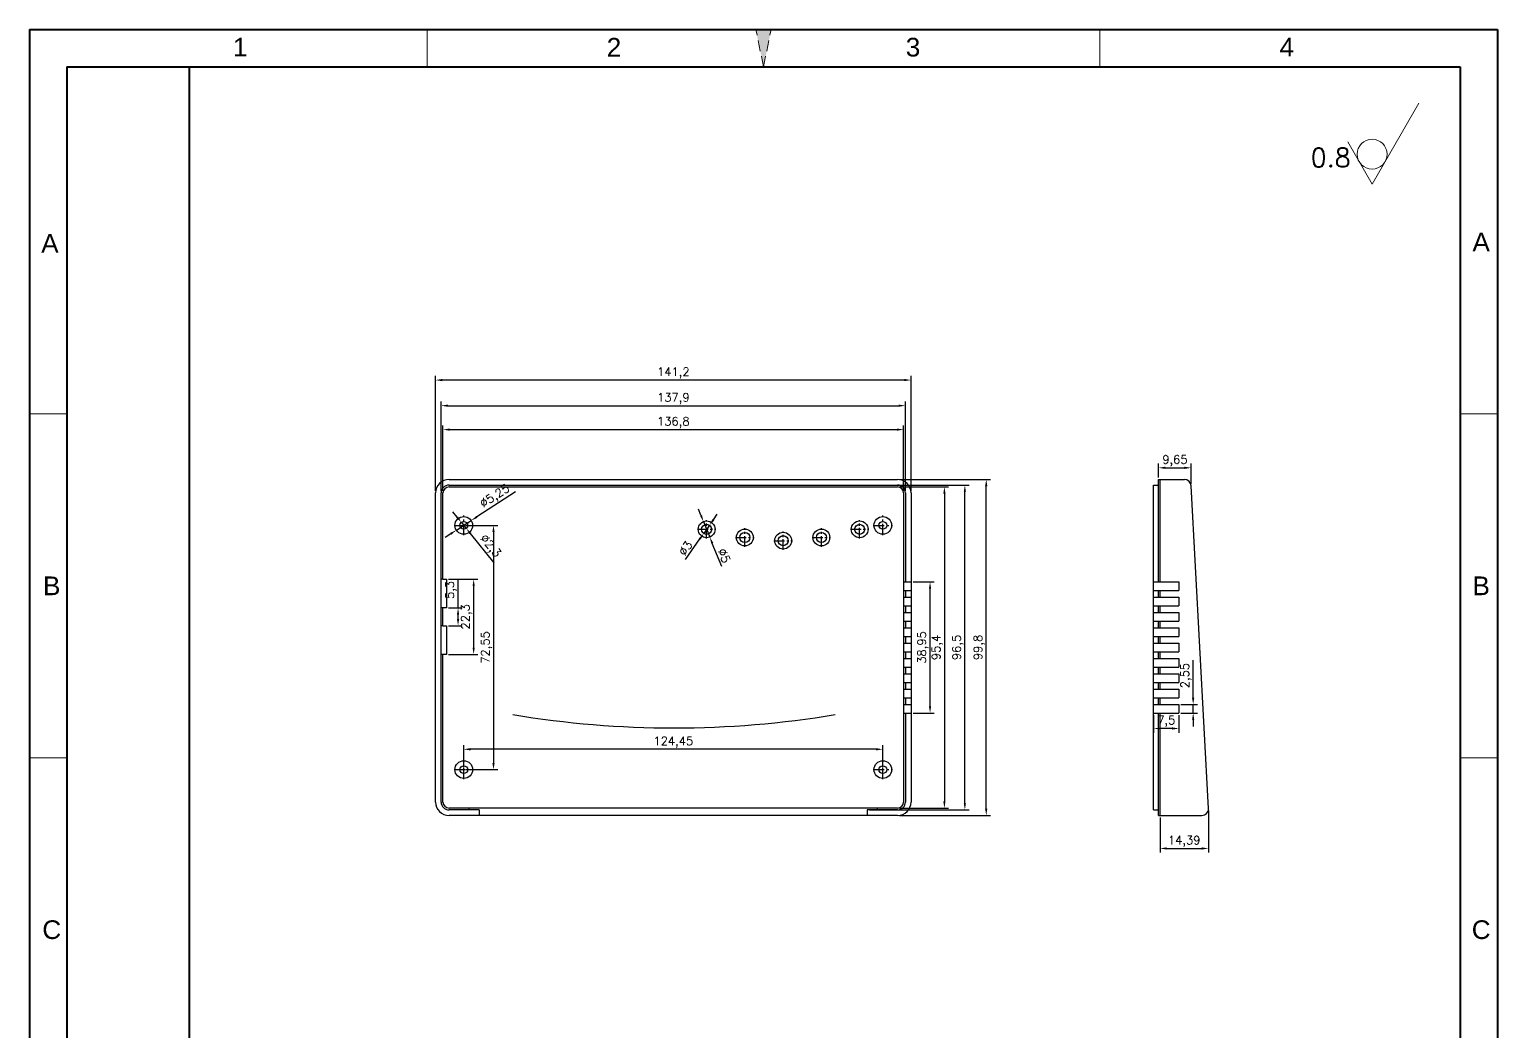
# Model space of a CAD drawing. Header units: millimetres. Extents: x 28033 to 28469, y -471 to 166.
# Drawn here: x 28032.9 to 28468.9, y -132 to 165.7 of the extents above; entities that cross this region are included whole.
import ezdxf
from ezdxf.enums import TextEntityAlignment as Align

# ---------------------------------------------------------------- set-up
doc = ezdxf.new("R2010")
doc.units = ezdxf.units.MM
for name, pattern in [('ACAD_ISO10W100', [18, 12, -3, 0, -3]), ('CENTER', [50.8, 31.75, -6.35, 6.35, -6.35]), ('HIDDEN2', [4.7625, 3.175, -1.5875])]:
    doc.linetypes.add(name, pattern=pattern)
for name, color, linetype, lineweight in [('dim', 82, 'Continuous', 9), ('图层1', 7, 'ACAD_ISO10W100', 15), ('图层4', 7, 'Continuous', 40), ('图层5', 7, 'HIDDEN2', 15), ('细实线', 3, 'Continuous', 18)]:
    doc.layers.add(name, color=color, linetype=linetype, lineweight=lineweight)
doc.layers.add('尺寸线', color=7, linetype='Continuous')
doc.styles.get("Standard").update_dxf_attribs({"font": 'txt', "bigfont": 'gbcbig.shx'})
doc.styles.add('样式 3', font='arial.ttf', dxfattribs={"height": 3.8})
doc.dimstyles.new('ISO-25', dxfattribs={"dimtxt": 2.5, "dimasz": 2.5, "dimexe": 1.25, "dimexo": 0.625, "dimtad": 1, "dimtxsty": 'Standard', "dimcen": 2.5, "dimadec": 0, "dimazin": 0, "dimtfac": 1, "dimtmove": 0, "dimatfit": 3, "dimfxl": 0, "dimarcsym": 0})

# ---------------------------------------------------------------- blocks, each defined once
blk = doc.blocks.new('*D2083')
at = {"layer": 'Defpoints', "color": 0, "transparency": 16777216}
for p in [(28153.51, 61.56), (28153.51, 28.03), (28294.71, 28.03)]:
    blk.add_point(p, dxfattribs=at)
at = {"layer": 'dim', "color": 0, "lineweight": -2, "transparency": 16777216}
for p, q in [((28153.51, 28.65), (28153.51, 62.81)), ((28292.71, 61.56), (28155.51, 61.56)), ((28294.71, 28.65), (28294.71, 62.81))]:
    blk.add_line(p, q, dxfattribs=at)
at = {"layer": 'dim', "color": 0, "transparency": 16777216}
for points in [[(28155.51, 61.9), (28155.51, 61.23), (28153.51, 61.56)], [(28292.71, 61.9), (28292.71, 61.23), (28294.71, 61.56)]]:
    blk.add_solid(points, dxfattribs=at)
at = {"layer": 'dim', "color": 0, "transparency": 16777216, "insert": (28224.11, 63.65), "char_height": 2.5, "attachment_point": 5}
blk.add_mtext('141,2', dxfattribs=at)
blk = doc.blocks.new('*D2084')
at = {"layer": 'Defpoints', "color": 0, "transparency": 16777216}
for p in [(28293.06, 53.96), (28155.16, 28.03), (28293.06, 28.03)]:
    blk.add_point(p, dxfattribs=at)
at = {"layer": 'dim', "color": 0, "lineweight": -2, "transparency": 16777216}
for p, q in [((28155.16, 28.65), (28155.16, 55.21)), ((28157.16, 53.96), (28291.06, 53.96)), ((28293.06, 28.65), (28293.06, 55.21))]:
    blk.add_line(p, q, dxfattribs=at)
at = {"layer": 'dim', "color": 0, "transparency": 16777216}
for points in [[(28157.16, 54.29), (28157.16, 53.63), (28155.16, 53.96)], [(28291.06, 54.29), (28291.06, 53.63), (28293.06, 53.96)]]:
    blk.add_solid(points, dxfattribs=at)
at = {"layer": 'dim', "color": 0, "transparency": 16777216, "insert": (28224.11, 56.04), "char_height": 2.5, "attachment_point": 5}
blk.add_mtext('137,9', dxfattribs=at)
blk = doc.blocks.new('*D2085')
at = {"layer": 'Defpoints', "color": 0, "transparency": 16777216}
for p in [(28292.51, 46.85), (28155.71, 28.03), (28292.51, 28.03)]:
    blk.add_point(p, dxfattribs=at)
at = {"layer": 'dim', "color": 0, "lineweight": -2, "transparency": 16777216}
for p, q in [((28155.71, 28.65), (28155.71, 48.1)), ((28292.51, 28.65), (28292.51, 48.1)), ((28157.71, 46.85), (28290.51, 46.85))]:
    blk.add_line(p, q, dxfattribs=at)
at = {"layer": 'dim', "color": 0, "transparency": 16777216}
for points in [[(28157.71, 47.19), (28157.71, 46.52), (28155.71, 46.85)], [(28290.51, 47.19), (28290.51, 46.52), (28292.51, 46.85)]]:
    blk.add_solid(points, dxfattribs=at)
at = {"layer": 'dim', "color": 0, "transparency": 16777216, "insert": (28224.11, 48.94), "char_height": 2.5, "attachment_point": 5}
blk.add_mtext('136,8', dxfattribs=at)
blk = doc.blocks.new('*D2086')
at = {"layer": 'Defpoints', "color": 0, "transparency": 16777216}
for p in [(28290.71, 32.03), (28317.05, 32.03), (28290.71, -67.77)]:
    blk.add_point(p, dxfattribs=at)
at = {"layer": 'dim', "color": 0, "lineweight": -2, "transparency": 16777216}
for p, q in [((28291.33, 32.03), (28318.3, 32.03)), ((28317.05, -65.77), (28317.05, 30.03)), ((28291.33, -67.77), (28318.3, -67.77))]:
    blk.add_line(p, q, dxfattribs=at)
at = {"layer": 'dim', "color": 0, "transparency": 16777216}
for points in [[(28316.71, 30.03), (28317.38, 30.03), (28317.05, 32.03)], [(28316.71, -65.77), (28317.38, -65.77), (28317.05, -67.77)]]:
    blk.add_solid(points, dxfattribs=at)
at = {"layer": 'dim', "color": 0, "transparency": 16777216, "insert": (28314.96, -17.87), "char_height": 2.5, "attachment_point": 5, "rotation": 90}
blk.add_mtext('99,8', dxfattribs=at)
blk = doc.blocks.new('*D2087')
at = {"layer": 'Defpoints', "color": 0, "transparency": 16777216}
for p in [(28281.73, 30.38), (28310.7, 30.38), (28281.73, -66.12)]:
    blk.add_point(p, dxfattribs=at)
at = {"layer": 'dim', "color": 0, "lineweight": -2, "transparency": 16777216}
for p, q in [((28282.36, 30.38), (28311.95, 30.38)), ((28310.7, -64.12), (28310.7, 28.38)), ((28282.36, -66.12), (28311.95, -66.12))]:
    blk.add_line(p, q, dxfattribs=at)
at = {"layer": 'dim', "color": 0, "transparency": 16777216}
for points in [[(28310.37, 28.38), (28311.03, 28.38), (28310.7, 30.38)], [(28310.37, -64.12), (28311.03, -64.12), (28310.7, -66.12)]]:
    blk.add_solid(points, dxfattribs=at)
at = {"layer": 'dim', "color": 0, "transparency": 16777216, "insert": (28308.62, -17.87), "char_height": 2.5, "attachment_point": 5, "rotation": 90}
blk.add_mtext('96,5', dxfattribs=at)
blk = doc.blocks.new('*D2088')
at = {"layer": 'Defpoints', "color": 0, "transparency": 16777216}
for p in [(28290.71, 29.83), (28290.71, -65.57), (28304.63, -65.57)]:
    blk.add_point(p, dxfattribs=at)
at = {"layer": 'dim', "color": 0, "lineweight": -2, "transparency": 16777216}
for p, q in [((28291.33, 29.83), (28305.88, 29.83)), ((28304.63, 27.83), (28304.63, -63.57)), ((28291.33, -65.57), (28305.88, -65.57))]:
    blk.add_line(p, q, dxfattribs=at)
at = {"layer": 'dim', "color": 0, "transparency": 16777216}
for points in [[(28304.3, 27.83), (28304.96, 27.83), (28304.63, 29.83)], [(28304.3, -63.57), (28304.96, -63.57), (28304.63, -65.57)]]:
    blk.add_solid(points, dxfattribs=at)
at = {"layer": 'dim', "color": 0, "transparency": 16777216, "insert": (28302.55, -17.87), "char_height": 2.5, "attachment_point": 5, "rotation": 90}
blk.add_mtext('95,4', dxfattribs=at)
blk = doc.blocks.new('*D2089')
at = {"layer": 'Defpoints', "color": 0, "transparency": 16777216}
for p in [(28294.71, 1.6), (28300.37, 1.6), (28294.71, -37.35)]:
    blk.add_point(p, dxfattribs=at)
at = {"layer": 'dim', "color": 0, "lineweight": -2, "transparency": 16777216}
for p, q in [((28295.33, 1.6), (28301.62, 1.6)), ((28300.37, -35.35), (28300.37, -0.4)), ((28295.33, -37.35), (28301.62, -37.35))]:
    blk.add_line(p, q, dxfattribs=at)
at = {"layer": 'dim', "color": 0, "transparency": 16777216}
for points in [[(28300.04, -0.4), (28300.7, -0.4), (28300.37, 1.6)], [(28300.04, -35.35), (28300.7, -35.35), (28300.37, -37.35)]]:
    blk.add_solid(points, dxfattribs=at)
at = {"layer": 'dim', "color": 0, "transparency": 16777216, "insert": (28298.29, -17.87), "char_height": 2.5, "attachment_point": 5, "rotation": 90}
blk.add_mtext('38,95', dxfattribs=at)
blk = doc.blocks.new('*D2090')
at = {"layer": 'Defpoints', "color": 0, "transparency": 16777216}
for p in [(28161.88, -48.11), (28161.88, -54.15), (28286.33, -54.15)]:
    blk.add_point(p, dxfattribs=at)
at = {"layer": 'dim', "color": 0, "lineweight": -2, "transparency": 16777216}
for p, q in [((28161.88, -53.52), (28161.88, -46.86)), ((28286.33, -53.52), (28286.33, -46.86)), ((28284.33, -48.11), (28163.88, -48.11))]:
    blk.add_line(p, q, dxfattribs=at)
at = {"layer": 'dim', "color": 0, "transparency": 16777216}
for points in [[(28163.88, -47.78), (28163.88, -48.45), (28161.88, -48.11)], [(28284.33, -47.78), (28284.33, -48.45), (28286.33, -48.11)]]:
    blk.add_solid(points, dxfattribs=at)
at = {"layer": 'dim', "color": 0, "transparency": 16777216, "insert": (28224.11, -46.03), "char_height": 2.5, "attachment_point": 5}
blk.add_mtext('124,45', dxfattribs=at)
blk = doc.blocks.new('*D2091')
at = {"layer": 'Defpoints', "color": 0, "transparency": 16777216}
for p in [(28161.88, 18.4), (28161.88, -54.15), (28170.71, -54.15)]:
    blk.add_point(p, dxfattribs=at)
at = {"layer": 'dim', "color": 0, "lineweight": -2, "transparency": 16777216}
for p, q in [((28162.51, 18.4), (28171.96, 18.4)), ((28170.71, 16.4), (28170.71, -52.15)), ((28162.51, -54.15), (28171.96, -54.15))]:
    blk.add_line(p, q, dxfattribs=at)
at = {"layer": 'dim', "color": 0, "transparency": 16777216}
for points in [[(28170.38, 16.4), (28171.05, 16.4), (28170.71, 18.4)], [(28170.38, -52.15), (28171.05, -52.15), (28170.71, -54.15)]]:
    blk.add_solid(points, dxfattribs=at)
at = {"layer": 'dim', "color": 0, "transparency": 16777216, "insert": (28168.63, -17.87), "char_height": 2.5, "attachment_point": 5, "rotation": 90}
blk.add_mtext('72,55', dxfattribs=at)
blk = doc.blocks.new('*D2092')
at = {"layer": 'Defpoints', "color": 0, "transparency": 16777216}
for p in [(28156.71, 2.38), (28164.82, 2.38), (28156.71, -19.92)]:
    blk.add_point(p, dxfattribs=at)
at = {"layer": 'dim', "color": 0, "lineweight": -2, "transparency": 16777216}
for p, q in [((28157.33, 2.38), (28166.07, 2.38)), ((28164.82, -17.92), (28164.82, 0.38)), ((28157.33, -19.92), (28166.07, -19.92))]:
    blk.add_line(p, q, dxfattribs=at)
at = {"layer": 'dim', "color": 0, "transparency": 16777216}
for points in [[(28164.48, 0.38), (28165.15, 0.38), (28164.82, 2.38)], [(28164.48, -17.92), (28165.15, -17.92), (28164.82, -19.92)]]:
    blk.add_solid(points, dxfattribs=at)
at = {"layer": 'dim', "color": 0, "transparency": 16777216, "insert": (28162.73, -8.77), "char_height": 2.5, "attachment_point": 5, "rotation": 90}
blk.add_mtext('22,3', dxfattribs=at)
blk = doc.blocks.new('*D2093')
at = {"layer": 'Defpoints', "color": 0, "transparency": 16777216}
for p in [(28156.71, -6.12), (28160.18, -6.12), (28156.71, -11.42)]:
    blk.add_point(p, dxfattribs=at)
at = {"layer": 'dim', "color": 0, "lineweight": -2, "transparency": 16777216}
for p, q in [((28160.18, -6.12), (28160.18, 2.54)), ((28157.33, -6.12), (28161.43, -6.12)), ((28160.18, -9.42), (28160.18, -8.12)), ((28157.33, -11.42), (28161.43, -11.42))]:
    blk.add_line(p, q, dxfattribs=at)
at = {"layer": 'dim', "color": 0, "transparency": 16777216}
for points in [[(28159.85, -8.12), (28160.52, -8.12), (28160.18, -6.12)], [(28159.85, -9.42), (28160.52, -9.42), (28160.18, -11.42)]]:
    blk.add_solid(points, dxfattribs=at)
at = {"layer": 'dim', "color": 0, "transparency": 16777216, "insert": (28158.1, -0.79), "char_height": 2.5, "attachment_point": 5, "rotation": 90}
blk.add_mtext('5,3', dxfattribs=at)
blk = doc.blocks.new('*D2094')
at = {"layer": 'Defpoints', "color": 0, "transparency": 16777216}
for p in [(28164.09, 19.83), (28159.68, 16.98)]:
    blk.add_point(p, dxfattribs=at)
at = {"layer": 'dim', "color": 0, "lineweight": -2, "transparency": 16777216}
for p, q in [((28177.25, 28.32), (28165.77, 20.91)), ((28159.68, 16.98), (28164.09, 19.83)), ((28158, 15.89), (28156.32, 14.81))]:
    blk.add_line(p, q, dxfattribs=at)
at = {"layer": 'dim', "color": 0, "transparency": 16777216}
for points in [[(28165.59, 21.19), (28165.95, 20.63), (28164.09, 19.83)], [(28157.82, 16.17), (28158.18, 15.61), (28159.68, 16.98)]]:
    blk.add_solid(points, dxfattribs=at)
at = {"layer": 'dim', "color": 0, "transparency": 16777216, "insert": (28171.22, 26.91), "char_height": 2.5, "attachment_point": 5, "rotation": 32.851}
blk.add_mtext('∅5,25', dxfattribs=at)
blk = doc.blocks.new('*D2095')
at = {"layer": 'Defpoints', "color": 0, "transparency": 16777216}
for p in [(28161.16, 19.3), (28162.61, 17.51)]:
    blk.add_point(p, dxfattribs=at)
at = {"layer": 'dim', "color": 0, "lineweight": -2, "transparency": 16777216}
for p, q in [((28159.9, 20.85), (28158.64, 22.4)), ((28161.16, 19.3), (28162.61, 17.51)), ((28170.89, 7.27), (28163.87, 15.95))]:
    blk.add_line(p, q, dxfattribs=at)
at = {"layer": 'dim', "color": 0, "transparency": 16777216}
for points in [[(28160.16, 21.06), (28159.64, 20.64), (28161.16, 19.3)], [(28164.13, 16.16), (28163.61, 15.74), (28162.61, 17.51)]]:
    blk.add_solid(points, dxfattribs=at)
at = {"layer": 'dim', "color": 0, "transparency": 16777216, "insert": (28169.63, 12.15), "char_height": 2.5, "attachment_point": 5, "rotation": 308.9911}
blk.add_mtext('∅2,3', dxfattribs=at)
blk = doc.blocks.new('*D2096')
at = {"layer": 'Defpoints', "color": 0, "transparency": 16777216}
for p in [(28233.07, 19.54), (28234.95, 14.91)]:
    blk.add_point(p, dxfattribs=at)
at = {"layer": 'dim', "color": 0, "lineweight": -2, "transparency": 16777216}
for p, q in [((28232.31, 21.39), (28231.56, 23.25)), ((28233.07, 19.54), (28234.95, 14.91)), ((28238.5, 6.19), (28235.7, 13.06))]:
    blk.add_line(p, q, dxfattribs=at)
at = {"layer": 'dim', "color": 0, "transparency": 16777216}
for points in [[(28232.62, 21.52), (28232.01, 21.27), (28233.07, 19.54)], [(28236.01, 13.18), (28235.4, 12.93), (28234.95, 14.91)]]:
    blk.add_solid(points, dxfattribs=at)
at = {"layer": 'dim', "color": 0, "transparency": 16777216, "insert": (28239.21, 9.4), "char_height": 2.5, "attachment_point": 5, "rotation": 292.1294}
blk.add_mtext('∅5', dxfattribs=at)
blk = doc.blocks.new('*D2097')
at = {"layer": 'Defpoints', "color": 0, "transparency": 16777216}
for p in [(28234.87, 18.45), (28233.14, 16)]:
    blk.add_point(p, dxfattribs=at)
at = {"layer": 'dim', "color": 0, "lineweight": -2, "transparency": 16777216}
for p, q in [((28234.87, 18.45), (28233.14, 16)), ((28236.03, 20.08), (28237.18, 21.72)), ((28227.71, 8.31), (28231.99, 14.37))]:
    blk.add_line(p, q, dxfattribs=at)
at = {"layer": 'dim', "color": 0, "transparency": 16777216}
for points in [[(28235.76, 20.28), (28236.3, 19.89), (28234.87, 18.45)], [(28231.72, 14.56), (28232.26, 14.18), (28233.14, 16)]]:
    blk.add_solid(points, dxfattribs=at)
at = {"layer": 'dim', "color": 0, "transparency": 16777216, "insert": (28227.74, 11.6), "char_height": 2.5, "attachment_point": 5, "rotation": 54.7558}
blk.add_mtext('∅3', dxfattribs=at)
blk = doc.blocks.new('*D2098')
at = {"layer": 'Defpoints', "color": 0, "transparency": 16777216}
for p in [(28368.66, -67.77), (28383.05, -65.67), (28383.05, -77.57)]:
    blk.add_point(p, dxfattribs=at)
at = {"layer": 'dim', "color": 0, "lineweight": -2, "transparency": 16777216}
for p, q in [((28368.66, -68.4), (28368.66, -78.82)), ((28383.05, -66.29), (28383.05, -78.82)), ((28370.66, -77.57), (28381.05, -77.57))]:
    blk.add_line(p, q, dxfattribs=at)
at = {"layer": 'dim', "color": 0, "transparency": 16777216}
for points in [[(28370.66, -77.24), (28370.66, -77.91), (28368.66, -77.57)], [(28381.05, -77.24), (28381.05, -77.91), (28383.05, -77.57)]]:
    blk.add_solid(points, dxfattribs=at)
at = {"layer": 'dim', "color": 0, "transparency": 16777216, "insert": (28375.85, -75.49), "char_height": 2.5, "attachment_point": 5}
blk.add_mtext('14,39', dxfattribs=at)
blk = doc.blocks.new('*D2099')
at = {"layer": 'Defpoints', "color": 0, "transparency": 16777216}
for p in [(28377.91, 35.5), (28368.26, 32.03), (28377.91, 30.13)]:
    blk.add_point(p, dxfattribs=at)
at = {"layer": 'dim', "color": 0, "lineweight": -2, "transparency": 16777216}
for p, q in [((28368.26, 32.65), (28368.26, 36.75)), ((28370.26, 35.5), (28375.91, 35.5)), ((28377.91, 30.76), (28377.91, 36.75))]:
    blk.add_line(p, q, dxfattribs=at)
at = {"layer": 'dim', "color": 0, "transparency": 16777216}
for points in [[(28370.26, 35.84), (28370.26, 35.17), (28368.26, 35.5)], [(28375.91, 35.84), (28375.91, 35.17), (28377.91, 35.5)]]:
    blk.add_solid(points, dxfattribs=at)
at = {"layer": 'dim', "color": 0, "transparency": 16777216, "insert": (28373.09, 37.59), "char_height": 2.5, "attachment_point": 5}
blk.add_mtext('9,65', dxfattribs=at)
blk = doc.blocks.new('*D2100')
at = {"layer": 'Defpoints', "color": 0, "transparency": 16777216}
for p in [(28366.76, -37.35), (28374.26, -37.35), (28366.76, -41.94)]:
    blk.add_point(p, dxfattribs=at)
at = {"layer": 'dim', "color": 0, "lineweight": -2, "transparency": 16777216}
for p, q in [((28366.76, -37.97), (28366.76, -43.19)), ((28374.26, -37.97), (28374.26, -43.19)), ((28372.26, -41.94), (28368.76, -41.94))]:
    blk.add_line(p, q, dxfattribs=at)
at = {"layer": 'dim', "color": 0, "transparency": 16777216}
for points in [[(28368.76, -41.6), (28368.76, -42.27), (28366.76, -41.94)], [(28372.26, -41.6), (28372.26, -42.27), (28374.26, -41.94)]]:
    blk.add_solid(points, dxfattribs=at)
at = {"layer": 'dim', "color": 0, "transparency": 16777216, "insert": (28370.51, -39.85), "char_height": 2.5, "attachment_point": 5}
blk.add_mtext('7,5', dxfattribs=at)
blk = doc.blocks.new('*D2101')
at = {"layer": 'Defpoints', "color": 0, "transparency": 16777216}
for p in [(28374.26, -34.8), (28378.51, -34.8), (28374.26, -37.35)]:
    blk.add_point(p, dxfattribs=at)
at = {"layer": 'dim', "color": 0, "lineweight": -2, "transparency": 16777216}
for p, q in [((28378.51, -32.8), (28378.51, -21.63)), ((28374.89, -34.8), (28379.76, -34.8)), ((28378.51, -37.35), (28378.51, -34.8)), ((28374.89, -37.35), (28379.76, -37.35)), ((28378.51, -39.35), (28378.51, -41.35))]:
    blk.add_line(p, q, dxfattribs=at)
at = {"layer": 'dim', "color": 0, "transparency": 16777216}
for points in [[(28378.17, -32.8), (28378.84, -32.8), (28378.51, -34.8)], [(28378.17, -39.35), (28378.84, -39.35), (28378.51, -37.35)]]:
    blk.add_solid(points, dxfattribs=at)
at = {"layer": 'dim', "color": 0, "transparency": 16777216, "insert": (28376.42, -26.22), "char_height": 2.5, "attachment_point": 5, "rotation": 90}
blk.add_mtext('2,55', dxfattribs=at)

msp = doc.modelspace()

# ---------------------------------------------------------------- hatches: boundary and pattern name
at = {"layer": '图层5'}
msp.add_hatch(color=0, dxfattribs=at).paths.add_polyline_path([(28250.899, 154.643), (28248.614, 165.744), (28253.184, 165.744)])

# ---------------------------------------------------------------- linework, layer by layer
for p, q in [((28157.509, 32.026), (28290.709, 32.026)), ((28157.509, 32.026), (28290.709, 32.026)), ((28157.509, 32.026), (28290.709, 32.026)), ((28368.261, 32.026), (28375.915, 32.026)), ((28368.261, 1.601), (28368.261, 32.026)), ((28368.661, 1.601), (28368.661, 32.026)), ((28153.509, -63.774), (28153.509, 28.026)), ((28155.159, -63.774), (28155.159, 28.026)), ((28155.709, 2.376), (28155.709, 28.026)), ((28157.509, 30.376), (28290.709, 30.376)), ((28157.509, 29.826), (28290.709, 29.826)), ((28292.509, 28.026), (28292.509, -63.774)), ((28293.059, 28.026), (28293.059, 1.601)), ((28294.709, 28.026), (28294.709, -63.774)), ((28366.761, -66.124), (28366.761, 30.376)), ((28366.761, 30.376), (28368.261, 30.376)), ((28383.048, -65.667), (28377.912, 30.133)), ((28155.709, 2.376), (28155.159, 2.376)), ((28155.709, 2.376), (28156.709, 2.376)), ((28156.709, 2.376), (28156.709, -6.124)), ((28292.509, 1.601), (28294.709, 1.601)), ((28366.761, 1.601), (28374.261, 1.601)), ((28374.261, 1.601), (28374.261, -0.949)), ((28292.509, -0.949), (28294.709, -0.949)), ((28292.509, -2.949), (28294.709, -2.949)), ((28293.059, -0.949), (28293.059, -2.949)), ((28366.761, -0.949), (28374.261, -0.949)), ((28366.761, -2.949), (28374.261, -2.949)), ((28368.261, -2.949), (28368.261, -0.949)), ((28368.661, -2.949), (28368.661, -0.949)), ((28374.261, -2.949), (28374.261, -5.499)), ((28155.709, -6.124), (28155.159, -6.124)), ((28156.709, -6.124), (28155.709, -6.124)), ((28155.709, -11.424), (28155.709, -6.124)), ((28292.509, -5.499), (28294.709, -5.499)), ((28292.509, -7.499), (28294.709, -7.499)), ((28293.059, -5.499), (28293.059, -7.499)), ((28366.761, -5.499), (28374.261, -5.499)), ((28366.761, -7.499), (28374.261, -7.499)), ((28368.261, -7.499), (28368.261, -5.499)), ((28368.661, -7.499), (28368.661, -5.499)), ((28374.261, -7.499), (28374.261, -10.049)), ((28155.709, -11.424), (28155.159, -11.424)), ((28155.709, -11.424), (28156.709, -11.424)), ((28156.709, -11.424), (28156.709, -19.924)), ((28292.509, -10.049), (28294.709, -10.049)), ((28292.509, -12.049), (28294.709, -12.049)), ((28293.059, -10.049), (28293.059, -12.049)), ((28366.761, -10.049), (28374.261, -10.049)), ((28366.761, -12.049), (28374.261, -12.049)), ((28368.261, -12.049), (28368.261, -10.049)), ((28368.661, -12.049), (28368.661, -10.049)), ((28374.261, -12.049), (28374.261, -14.599)), ((28292.509, -14.599), (28294.709, -14.599)), ((28292.509, -16.599), (28294.709, -16.599)), ((28293.059, -14.599), (28293.059, -16.599)), ((28366.761, -14.599), (28374.261, -14.599)), ((28366.761, -16.599), (28374.261, -16.599)), ((28368.261, -16.599), (28368.261, -14.599)), ((28368.661, -16.599), (28368.661, -14.599)), ((28374.261, -16.599), (28374.261, -19.149)), ((28155.709, -19.924), (28155.159, -19.924)), ((28155.709, -63.774), (28155.709, -19.924)), ((28156.709, -19.924), (28155.709, -19.924)), ((28292.509, -19.149), (28294.709, -19.149)), ((28292.509, -21.149), (28294.709, -21.149)), ((28293.059, -19.149), (28293.059, -21.149)), ((28366.761, -19.149), (28374.261, -19.149)), ((28366.761, -21.149), (28374.261, -21.149)), ((28368.261, -21.149), (28368.261, -19.149)), ((28368.661, -21.149), (28368.661, -19.149)), ((28374.261, -21.149), (28374.261, -23.699)), ((28292.509, -23.699), (28294.709, -23.699)), ((28292.509, -25.699), (28294.709, -25.699)), ((28293.059, -23.699), (28293.059, -25.699)), ((28366.761, -23.699), (28374.261, -23.699)), ((28366.761, -25.699), (28374.261, -25.699)), ((28368.261, -25.699), (28368.261, -23.699)), ((28368.661, -25.699), (28368.661, -23.699)), ((28374.261, -25.699), (28374.261, -28.249)), ((28292.509, -28.249), (28294.709, -28.249)), ((28292.509, -30.249), (28294.709, -30.249)), ((28293.059, -28.249), (28293.059, -30.249)), ((28366.761, -28.249), (28374.261, -28.249)), ((28366.761, -30.249), (28374.261, -30.249)), ((28368.261, -30.249), (28368.261, -28.249)), ((28368.661, -30.249), (28368.661, -28.249)), ((28374.261, -30.249), (28374.261, -32.799)), ((28292.509, -32.799), (28294.709, -32.799)), ((28292.509, -34.799), (28294.709, -34.799)), ((28293.059, -32.799), (28293.059, -34.799)), ((28366.761, -32.799), (28374.261, -32.799)), ((28366.761, -34.799), (28374.261, -34.799)), ((28368.261, -34.799), (28368.261, -32.799)), ((28368.661, -34.799), (28368.661, -32.799)), ((28374.261, -34.799), (28374.261, -37.349)), ((28292.509, -37.349), (28294.709, -37.349)), ((28293.059, -37.349), (28293.059, -63.774)), ((28366.761, -37.349), (28374.261, -37.349)), ((28368.261, -67.774), (28368.261, -37.349)), ((28368.661, -67.774), (28368.661, -37.349)), ((28290.709, -65.574), (28157.509, -65.574)), ((28166.484, -66.124), (28157.509, -66.124)), ((28290.709, -67.774), (28157.509, -67.774)), ((28163.484, -66.124), (28163.484, -65.574)), ((28166.484, -66.124), (28166.484, -67.774)), ((28290.709, -66.124), (28281.734, -66.124)), ((28281.734, -66.124), (28281.734, -67.774)), ((28284.734, -66.124), (28284.734, -65.574)), ((28366.761, -66.124), (28368.261, -66.124)), ((28368.261, -67.774), (28381.05, -67.774))]:
    msp.add_line(p, q)
at = {"color": 1, "linetype": 'CENTER', "ltscale": 0.105}
for p, q in [((28158.997, 18.401), (28164.772, 18.401)), ((28161.884, 15.514), (28161.884, 21.289)), ((28283.447, 18.401), (28289.222, 18.401)), ((28286.334, 15.514), (28286.334, 21.289)), ((28161.884, -57.036), (28161.884, -51.261)), ((28286.334, -57.036), (28286.334, -51.261)), ((28158.997, -54.149), (28164.772, -54.149)), ((28283.447, -54.149), (28289.222, -54.149))]:
    msp.add_line(p, q, dxfattribs=at)
at = {"color": 1, "linetype": 'CENTER', "ltscale": 0.1}
for p, q in [((28234.009, 14.476), (28234.009, 19.976)), ((28245.372, 12.055), (28245.372, 17.555)), ((28268.097, 12.055), (28268.097, 17.555)), ((28279.459, 14.476), (28279.459, 19.976)), ((28231.259, 17.226), (28236.759, 17.226)), ((28242.622, 14.805), (28248.122, 14.805)), ((28253.984, 13.857), (28259.484, 13.857)), ((28256.734, 11.107), (28256.734, 16.607)), ((28265.347, 14.805), (28270.847, 14.805)), ((28276.709, 17.226), (28282.209, 17.226))]:
    msp.add_line(p, q, dxfattribs=at)
for centre, radius in [((28161.884, 18.401), 2.625), ((28161.884, 18.401), 1.15), ((28234.009, 17.226), 2.5), ((28234.009, 17.226), 1.5), ((28279.459, 17.226), 2.5), ((28279.459, 17.226), 1.5), ((28286.334, 18.401), 2.625), ((28286.334, 18.401), 1.15), ((28245.372, 14.805), 2.5), ((28245.372, 14.805), 1.5), ((28256.734, 13.857), 2.5), ((28256.734, 13.857), 1.5), ((28268.097, 14.805), 2.5), ((28268.097, 14.805), 1.5), ((28161.884, -54.149), 2.625), ((28286.334, -54.149), 2.625), ((28161.884, -54.149), 1.15), ((28286.334, -54.149), 1.15)]:
    msp.add_circle(centre, radius)
for centre, radius, start, end in [((28157.509, 28.026), 4, 90, 180), ((28290.709, 28.026), 4, 0, 90), ((28375.915, 30.026), 2, 3.06853, 90), ((28157.509, 28.026), 2.35, 90, 180), ((28157.509, 28.026), 1.8, 90, 180), ((28290.709, 28.026), 2.35, 0, 90), ((28290.709, 28.026), 1.8, 0, 90), ((28224.329, 251.584), 293.338, 260.61074, 279.38926), ((28157.509, -63.774), 4, 180, 270), ((28157.509, -63.774), 2.35, 180, 270), ((28157.509, -63.774), 1.8, 180, 270), ((28290.709, -63.774), 4, 270, 0), ((28290.709, -63.774), 1.8, 270, 0), ((28290.709, -63.774), 2.35, 270, 0), ((28381.05, -65.774), 2, 270, 3.06853)]:
    msp.add_arc(centre, radius, start, end)
at = {"layer": '图层1', "color": 0}
for p, q in [((28150.985, 154.643), (28150.985, 165.744)), ((28350.813, 154.643), (28350.813, 165.744)), ((28043.965, 51.509), (28032.864, 51.509)), ((28468.934, 51.509), (28457.833, 51.509)), ((28043.965, -50.626), (28032.864, -50.626)), ((28468.934, -50.626), (28457.833, -50.626))]:
    msp.add_line(p, q, dxfattribs=at)
at = {"layer": '图层4', "color": 0}
msp.add_line((28080.404, -460.163), (28080.404, 154.643), dxfattribs=at)
at = {"layer": '图层5', "color": 0}
for q in [(28248.614, 165.744), (28253.184, 165.744)]:
    msp.add_line((28250.899, 154.643), q, dxfattribs=at)
at = {"layer": '尺寸线', "color": 0, "lineweight": 40}
for p, q in [((28032.864, 165.744), (28468.934, 165.744)), ((28032.864, 165.744), (28032.864, -471.265)), ((28468.934, 165.744), (28468.934, -471.265)), ((28043.965, 154.643), (28457.833, 154.643)), ((28043.965, 154.643), (28043.965, -460.163)), ((28457.833, 154.643), (28457.833, -460.163))]:
    msp.add_line(p, q, dxfattribs=at)
at = {"layer": '细实线', "color": 0}
for p, q in [((28431.654, 119.781), (28445.531, 143.816)), ((28424.427, 132.298), (28431.654, 119.781))]:
    msp.add_line(p, q, dxfattribs=at)
msp.add_circle((28431.654, 128.662), 4.441, dxfattribs=at)

# ---------------------------------------------------------------- texts
at = {"layer": '图层1', "color": 0, "style": '样式 3'}
for s, p in [('B', (28039.506, 0.441)), ('B', (28464.043, 0.441)), ('C', (28039.506, -101.693)), ('C', (28464.043, -101.693))]:
    msp.add_text(s, height=5.551, dxfattribs=at).set_placement(p, align=Align.MIDDLE)
at = {"layer": '图层5', "color": 0, "style": '样式 3'}
for s, p in [('1', (28095.477, 160.462)), ('2', (28206.493, 160.462)), ('3', (28295.305, 160.462)), ('4', (28406.321, 160.462)), ('A', (28038.967, 102.172)), ('A', (28464.043, 102.576))]:
    msp.add_text(s, height=5.551, dxfattribs=at).set_placement(p, align=Align.MIDDLE)
at = {"layer": '细实线', "color": 0, "insert": (28413.401, 130.438), "char_height": 5.5508, "width": 20.72361, "attachment_point": 1}
msp.add_mtext('0.8', dxfattribs=at)

# ---------------------------------------------------------------- dimensions: what is measured, and where the dimension line sits
at = {"layer": 'dim'}
for base, p1, p2, picture, middle in [((28153.509, 61.565), (28294.709, 28.026), (28153.509, 28.026), '*D2083', (28224.109, 63.648)), ((28293.059, 53.959), (28155.159, 28.026), (28293.059, 28.026), '*D2084', (28224.109, 56.042)), ((28292.509, 46.852), (28155.709, 28.026), (28292.509, 28.026), '*D2085', (28224.109, 48.936)), ((28377.912, 35.503), (28368.261, 32.026), (28377.912, 30.133), '*D2099', (28373.086, 37.587)), ((28366.761, -41.938), (28374.261, -37.349), (28366.761, -37.349), '*D2100', (28370.511, -39.855)), ((28161.884, -48.114), (28286.334, -54.149), (28161.884, -54.149), '*D2090', (28224.109, -46.031)), ((28383.048, -77.573), (28368.661, -67.774), (28383.048, -65.667), '*D2098', (28375.854, -75.49))]:
    dim = msp.add_linear_dim(base=base, p1=p1, p2=p2, dimstyle='ISO-25', override={"dimasz": 2}, dxfattribs=at)
    dim.commit()
    dim.dimension.update_dxf_attribs({"geometry": picture, "text_midpoint": middle})
for p1, p2, picture, middle in [((28159.679, 16.977), (28164.09, 19.825), '*D2094', (28171.22, 26.91)), ((28161.161, 19.295), (28162.608, 17.507), '*D2095', (28169.628, 12.147)), ((28233.068, 19.542), (28234.951, 14.91), '*D2096', (28239.215, 9.403)), ((28234.875, 18.451), (28233.144, 16.001), '*D2097', (28227.741, 11.605))]:
    dim = msp.add_diameter_dim_2p(p1=p1, p2=p2, dimstyle='ISO-25', override={"dimasz": 2}, dxfattribs=at)
    dim.commit()
    dim.dimension.update_dxf_attribs({"geometry": picture, "text_midpoint": middle})
for base, p1, p2, picture, middle in [((28317.046, 32.026), (28290.709, -67.774), (28290.709, 32.026), '*D2086', (28314.963, -17.874)), ((28310.698, 30.376), (28281.734, -66.124), (28281.734, 30.376), '*D2087', (28308.615, -17.874)), ((28304.631, -65.574), (28290.709, 29.826), (28290.709, -65.574), '*D2088', (28302.547, -17.874)), ((28170.715, -54.149), (28161.884, 18.401), (28161.884, -54.149), '*D2091', (28168.632, -17.874)), ((28160.184, -6.124), (28156.709, -11.424), (28156.709, -6.124), '*D2093', (28158.101, -0.79)), ((28164.817, 2.376), (28156.709, -19.924), (28156.709, 2.376), '*D2092', (28162.734, -8.774)), ((28300.371, 1.601), (28294.709, -37.349), (28294.709, 1.601), '*D2089', (28298.287, -17.874)), ((28378.505, -34.799), (28374.261, -37.349), (28374.261, -34.799), '*D2101', (28376.422, -26.215))]:
    dim = msp.add_linear_dim(base=base, p1=p1, p2=p2, angle=90, dimstyle='ISO-25', override={"dimasz": 2}, dxfattribs=at)
    dim.commit()
    dim.dimension.update_dxf_attribs({"geometry": picture, "text_midpoint": middle})

doc.saveas('drawing.dxf')
